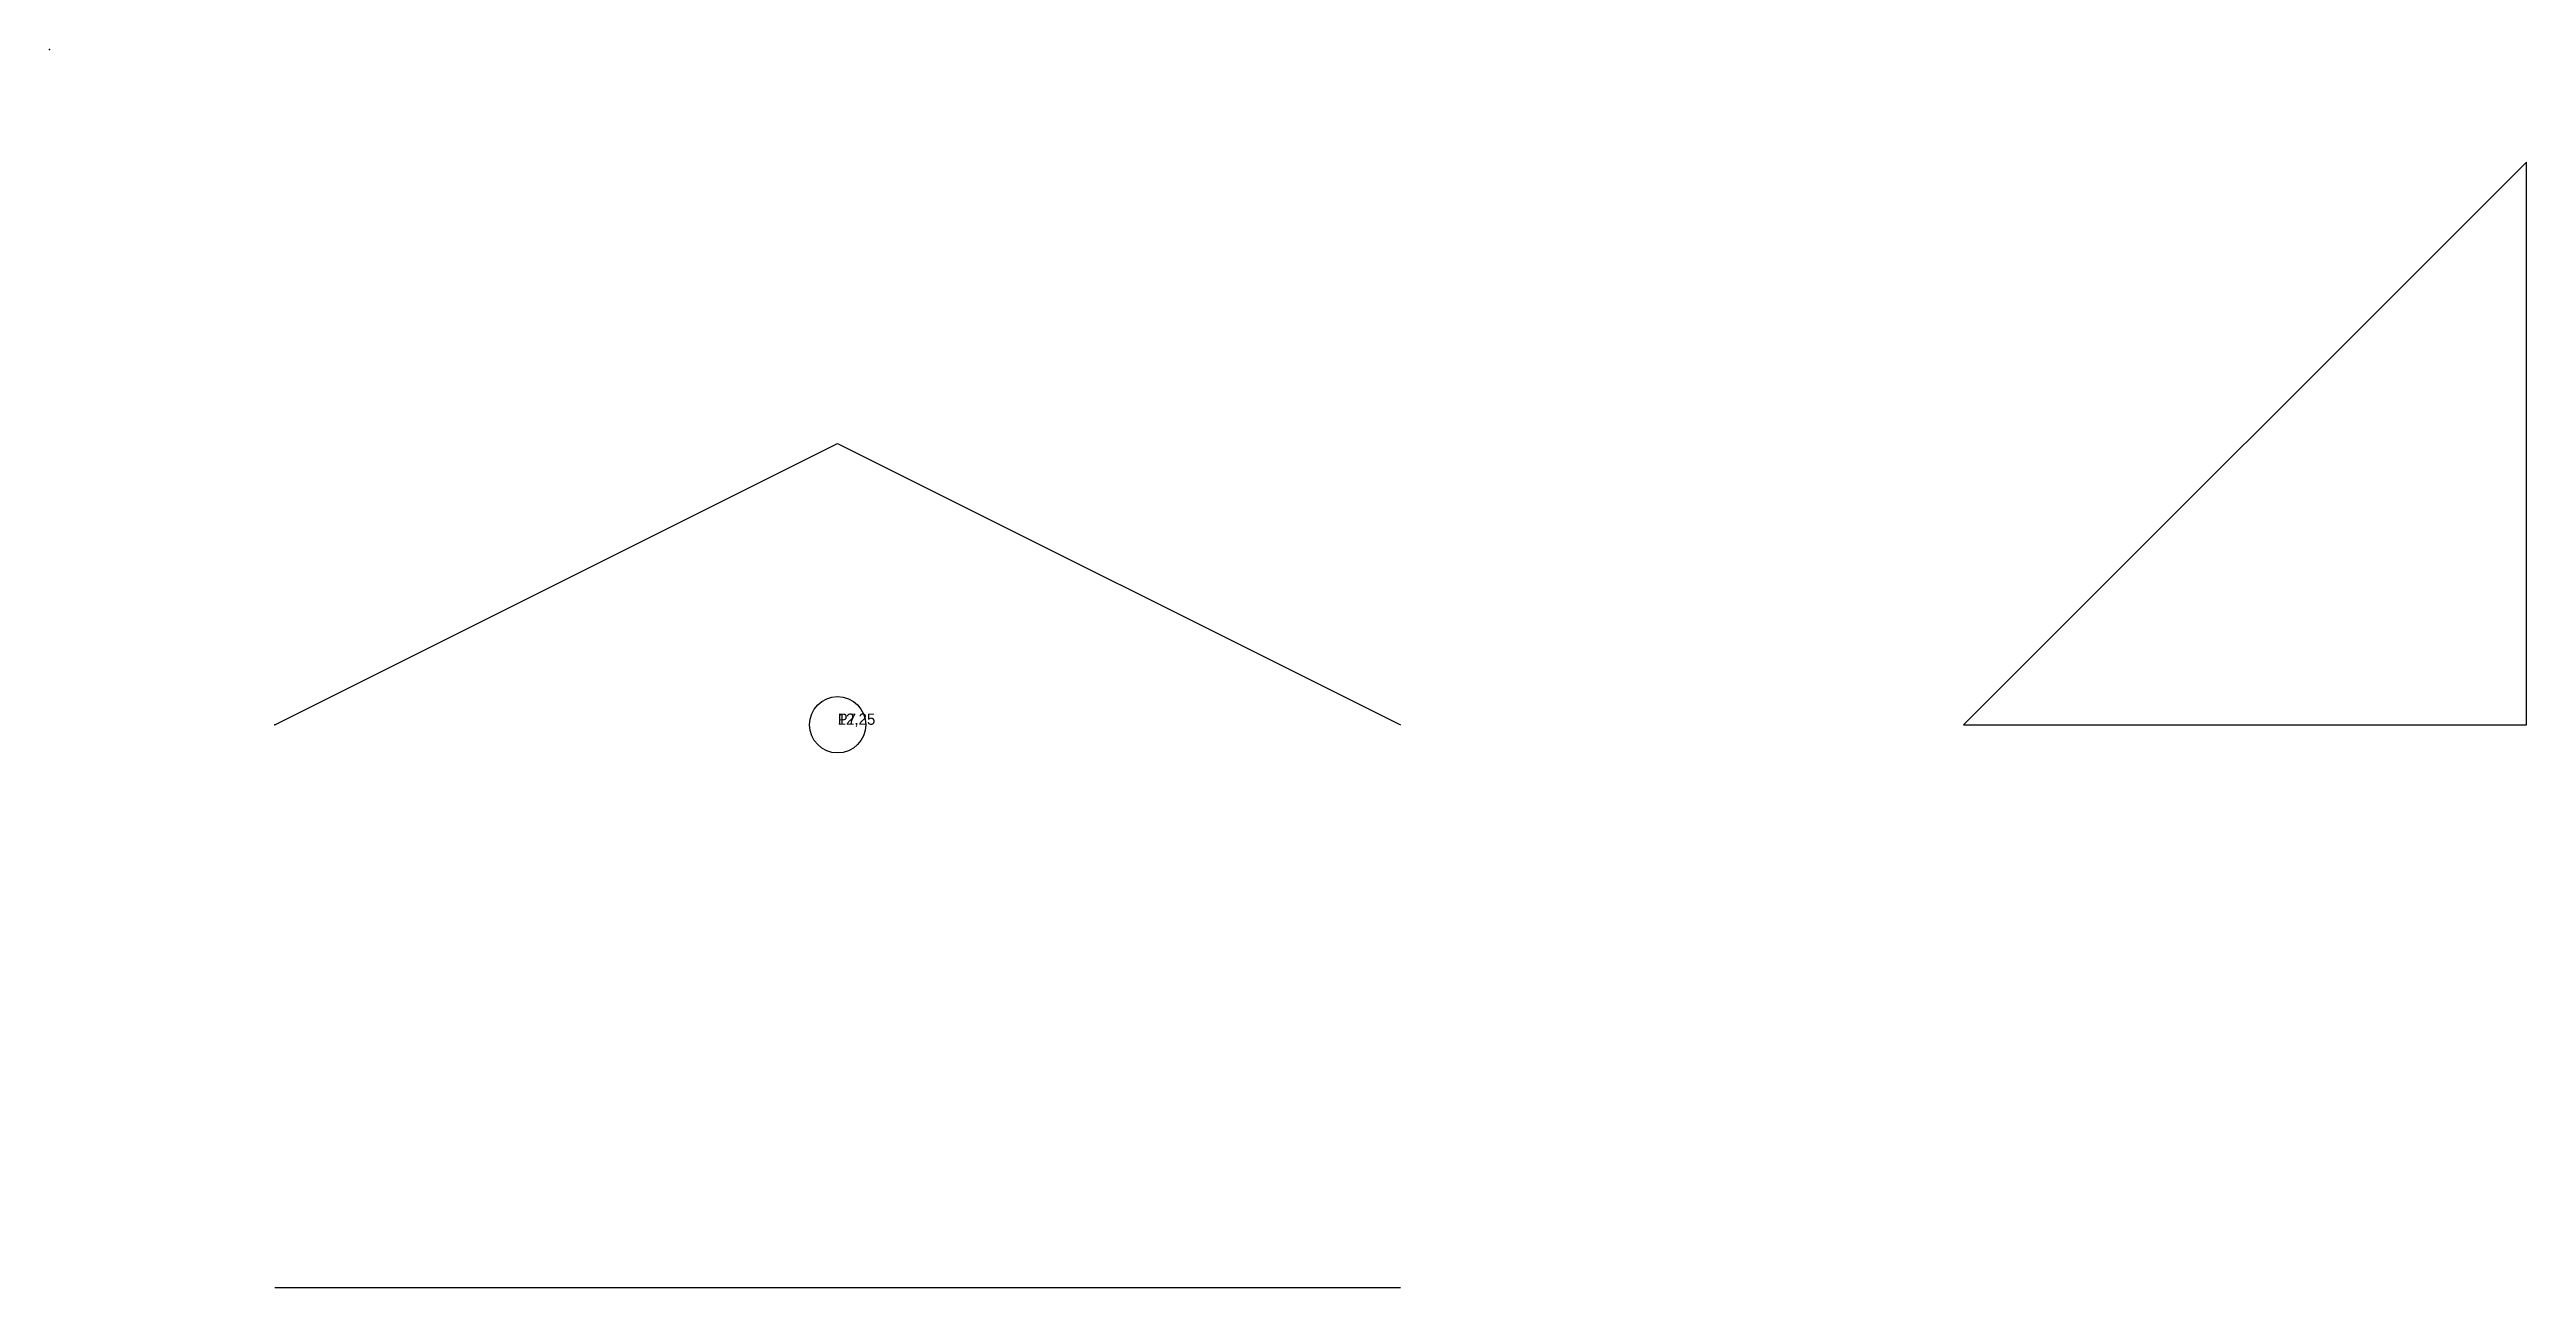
# Model space of a CAD drawing. Extents: x 96 to 140, y 190 to 212.
import ezdxf

# ---------------------------------------------------------------- set-up
doc = ezdxf.new("R2010")
doc.units = 0
for name, color, linetype in [('CURVAS', 5, 'CONTINUOUS'), ('PLANTA', 7, 'CONTINUOUS'), ('PONTOS', 3, 'CONTINUOUS')]:
    doc.layers.add(name, color=color, linetype=linetype)

# ---------------------------------------------------------------- blocks, each defined once
blk = doc.blocks.new('SIMB')
blk.add_circle((0, 0), 0.5)
for tag in ['COTA', 'PONTO']:
    blk.add_attdef(tag, (0, 0), '', height=0.2)
blk = doc.blocks.new('CONJ')
blk.add_point((1, 2, 50))

msp = doc.modelspace()

# ---------------------------------------------------------------- linework, layer by layer
at = {"layer": 'CURVAS'}
msp.add_polyline3d([(100, 200, 11), (110, 205, 11), (120, 200, 11)], dxfattribs=at)
msp.add_3dface([(130, 200, 9), (140, 200, 9.5), (140, 210, 10)], dxfattribs=at)
at = {"layer": 'PLANTA'}
msp.add_line((100, 190), (120, 190), dxfattribs=at)
at = {"layer": 'PONTOS'}
msp.add_point((100, 200, 10.5), dxfattribs=at)

# ---------------------------------------------------------------- block references
at = {"layer": 'PONTOS', "xscale": 2, "yscale": 2, "rotation": 90}
msp.add_blockref('CONJ', (100, 210), dxfattribs=at)
at = {"layer": 'PONTOS'}
ref = msp.add_blockref('SIMB', (110, 200), dxfattribs=at)
ref.add_attrib('PONTO', 'P7', (110, 200), dxfattribs={"height": 0.2})
ref.add_attrib('COTA', '12,25', (110, 200), dxfattribs={"height": 0.2})

doc.saveas('drawing.dxf')
